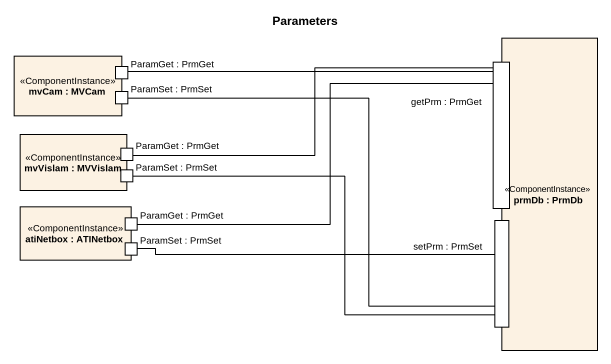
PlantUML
@startuml
title Parameters
rectangle "mvCam : MVCam" as mvCam <<ComponentInstance>> {
  port "ParamGet : PrmGet" as ParamGet_PrmGet
  port "ParamSet : PrmSet" as ParamSet_PrmSet
}
rectangle "prmDb : PrmDb" as prmDb <<ComponentInstance>> {
  port "getPrm : PrmGet" as getPrm_PrmGet
  port "setPrm : PrmSet" as setPrm_PrmSet
}
rectangle "mvVislam : MVVislam" as mvVislam <<ComponentInstance>> {
  port "ParamGet : PrmGet" as ParamGet_PrmGet_2
  port "ParamSet : PrmSet" as ParamSet_PrmSet_2
}
rectangle "atiNetbox : ATINetbox" as atiNetbox <<ComponentInstance>> {
  port "ParamGet : PrmGet" as ParamGet_PrmGet_3
  port "ParamSet : PrmSet" as ParamSet_PrmSet_3
}
ParamGet_PrmGet -right- getPrm_PrmGet
ParamGet_PrmGet_2 -right- getPrm_PrmGet
ParamGet_PrmGet_3 -right- getPrm_PrmGet
ParamSet_PrmSet_3 -right- setPrm_PrmSet
setPrm_PrmSet -left- ParamSet_PrmSet
setPrm_PrmSet -left- ParamSet_PrmSet_2
@enduml
